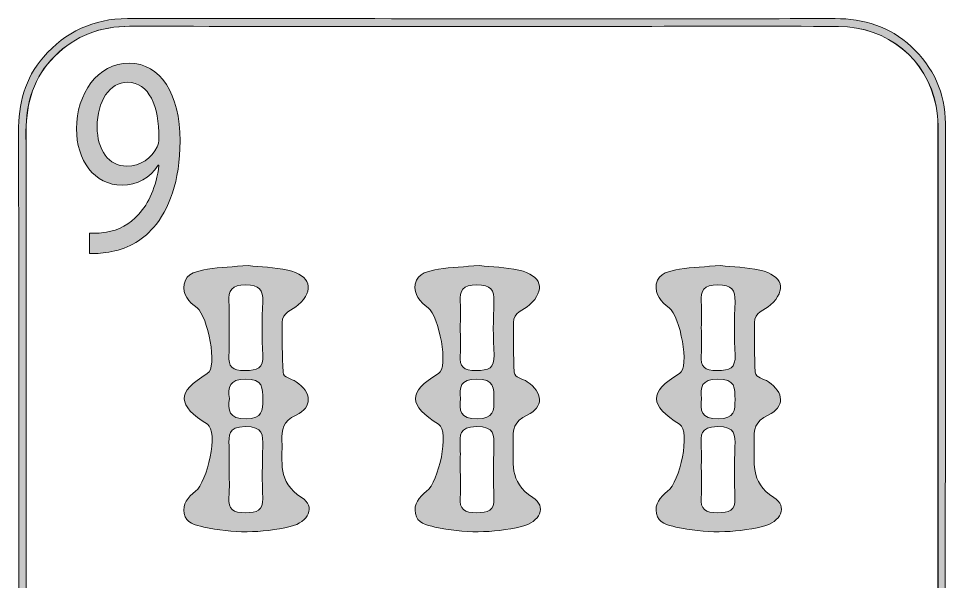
# Model space of a CAD drawing. Extents: x 614 to 925, y -1500 to -1065.
# Drawn here: x 613.9 to 924.7, y -1253.7 to -1064.9 of the extents above; entities that cross this region are included whole.
import ezdxf

# ---------------------------------------------------------------- set-up
doc = ezdxf.new("R2010")
doc.units = 0
doc.header["$MEASUREMENT"] = 0
doc.layers.add('Layer 1', color=7, linetype='Continuous', lineweight=0)

msp = doc.modelspace()

# ---------------------------------------------------------------- hatches: boundary and pattern name
at = {"layer": 'Layer 1', "true_color": 0x000000, "transparency": 33554687}
h = msp.add_hatch(color=18, dxfattribs=at)
h.dxf.hatch_style = 2
edge = h.paths.add_edge_path()
edge.add_spline(control_points=[(922.26, -1281.87), (922.26, -1281.87), (922.21, -1281.87), (922.21, -1281.87), (922.21, -1341.26), (922.21, -1400.66), (922.22, -1460.06), (922.22, -1465.08), (921.93, -1470.02), (920.16, -1474.79), (915.36, -1487.75), (902.93, -1496.19), (888.5, -1496.19), (811.23, -1496.19), (733.97, -1496.17), (656.71, -1496.16), (654.15, -1496.16), (651.6, -1496.22), (649.05, -1496.13), (630.87, -1495.48), (617.19, -1481.85), (616.46, -1463.69), (616.43, -1462.76), (616.44, -1461.84), (616.44, -1460.91), (616.44, -1341.53), (616.46, -1222.15), (616.41, -1102.77), (616.41, -1093.04), (619.02, -1084.5), (626.03, -1077.51), (632.99, -1070.58), (641.39, -1067.5), (651.17, -1067.51), (708.13, -1067.56), (765.09, -1067.53), (822.05, -1067.53), (844.33, -1067.53), (866.61, -1067.44), (888.88, -1067.57), (905.42, -1067.66), (918.52, -1078.48), (921.63, -1094.31), (922.46, -1098.55), (922.25, -1102.86), (922.26, -1107.15), (922.26, -1165.39), (922.26, -1223.63), (922.26, -1281.87)], knot_values=[0, 0, 0, 0, 1, 1, 1, 2, 2, 2, 3, 3, 3, 4, 4, 4, 5, 5, 5, 6, 6, 6, 7, 7, 7, 8, 8, 8, 9, 9, 9, 10, 10, 10, 11, 11, 11, 12, 12, 12, 13, 13, 13, 14, 14, 14, 15, 15, 15, 16, 16, 16, 16], degree=3, periodic=0)
edge = h.paths.add_edge_path()
edge.add_spline(control_points=[(924.69, -1333.71), (924.69, -1255.87), (924.71, -1178.02), (924.7, -1100.17), (924.7, -1089.86), (920.75, -1081.25), (913.21, -1074.25), (906.02, -1067.58), (897.38, -1064.91), (887.73, -1064.93), (867.66, -1064.97), (847.59, -1064.97), (827.52, -1064.97), (768.47, -1064.96), (709.41, -1064.95), (650.36, -1064.94), (639.02, -1064.94), (629.64, -1069.28), (622.21, -1077.83), (615.94, -1085.05), (613.86, -1093.56), (613.87, -1102.96), (613.96, -1162.48), (613.91, -1221.99), (613.91, -1281.51), (613.91, -1331.16), (613.9, -1380.82), (613.92, -1430.48), (613.92, -1442.19), (613.86, -1453.9), (614.1, -1465.61), (614.26, -1473.83), (617.62, -1480.86), (623.13, -1486.91), (631.21, -1495.77), (641.41, -1498.82), (653.15, -1498.8), (726.12, -1498.68), (799.1, -1498.77), (872.07, -1498.7), (880.06, -1498.69), (888.12, -1499.53), (896.05, -1498.07), (913.09, -1494.89), (924.69, -1480.44), (924.71, -1462.49), (924.74, -1419.57), (924.69, -1376.64), (924.69, -1333.71)], knot_values=[0, 0, 0, 0, 1, 1, 1, 2, 2, 2, 3, 3, 3, 4, 4, 4, 5, 5, 5, 6, 6, 6, 7, 7, 7, 8, 8, 8, 9, 9, 9, 10, 10, 10, 11, 11, 11, 12, 12, 12, 13, 13, 13, 14, 14, 14, 15, 15, 15, 16, 16, 16, 16], degree=3, periodic=0)
at = {"layer": 'Layer 1', "true_color": 0x831618, "transparency": 33554687}
h = msp.add_hatch(color=246, dxfattribs=at)
h.dxf.hatch_style = 2
edge = h.paths.add_edge_path()
edge.add_spline(control_points=[(660.33, -1107.97), (658.5, -1111.68), (654.84, -1114.44), (650.15, -1114.44), (644.11, -1114.44), (640.22, -1109.02), (640.22, -1101.31), (640.22, -1092.56), (644.43, -1086.28), (650.39, -1086.28), (657.7, -1086.28), (660.96, -1094.37), (660.96, -1104.93), (660.96, -1106.26), (660.72, -1107.21), (660.33, -1107.97)], knot_values=[0, 0, 0, 0, 1, 1, 1, 2, 2, 2, 3, 3, 3, 4, 4, 4, 5, 5, 5, 5], degree=3, periodic=0)
edge = h.paths.add_edge_path()
edge.add_spline(control_points=[(650.95, -1079.91), (640.38, -1079.91), (633.3, -1090.18), (633.3, -1101.88), (633.3, -1112.44), (639.26, -1120.81), (648.56, -1120.81), (653.73, -1120.81), (657.86, -1118.34), (660.72, -1114.15), (660.72, -1114.15), (660.96, -1114.15), (660.96, -1114.15), (660.01, -1121.48), (657.55, -1126.9), (654.13, -1130.61), (651.19, -1133.94), (647.37, -1135.94), (643.32, -1136.6), (640.93, -1136.89), (639.18, -1137.08), (637.67, -1136.89), (637.67, -1136.89), (637.67, -1143.74), (637.67, -1143.74), (639.34, -1143.83), (641.57, -1143.74), (644.11, -1143.26), (649.68, -1142.5), (655.16, -1139.65), (659.14, -1134.99), (664.22, -1129.09), (668.04, -1119.58), (668.04, -1105.97), (668.04, -1090.18), (661.52, -1079.91), (650.95, -1079.91)], knot_values=[0, 0, 0, 0, 1, 1, 1, 2, 2, 2, 3, 3, 3, 4, 4, 4, 5, 5, 5, 6, 6, 6, 7, 7, 7, 8, 8, 8, 9, 9, 9, 10, 10, 10, 11, 11, 11, 12, 12, 12, 12], degree=3, periodic=0)
at = {"layer": 'Layer 1', "true_color": 0x0f592d, "transparency": 33554687}
h = msp.add_hatch(color=118, dxfattribs=at)
h.dxf.hatch_style = 2
edge = h.paths.add_edge_path()
edge.add_spline(control_points=[(684.56, -1192.36), (684.05, -1196.24), (684.32, -1199.27), (690.24, -1199.21), (695.69, -1199.14), (695.81, -1196.4), (695.79, -1192.73), (695.76, -1188.92), (695.94, -1185.75), (689.95, -1185.85), (684.51, -1185.93), (684.07, -1188.61), (684.56, -1192.36)], knot_values=[0, 0, 0, 0, 1, 1, 1, 2, 2, 2, 3, 3, 3, 4, 4, 4, 4], degree=3, periodic=0)
edge = h.paths.add_edge_path()
edge.add_spline(control_points=[(684.49, -1215.6), (684.49, -1218.95), (684.69, -1222.31), (684.44, -1225.64), (684.14, -1229.45), (685.85, -1230.75), (689.96, -1230.7), (693.77, -1230.65), (695.96, -1229.96), (695.77, -1225.89), (695.51, -1220.1), (695.61, -1214.29), (695.75, -1208.49), (695.85, -1204.65), (696.01, -1201.75), (689.86, -1201.82), (683.97, -1201.88), (684.38, -1204.78), (684.47, -1208.24), (684.53, -1210.69), (684.48, -1213.15), (684.49, -1215.6)], knot_values=[0, 0, 0, 0, 1, 1, 1, 2, 2, 2, 3, 3, 3, 4, 4, 4, 5, 5, 5, 6, 6, 6, 7, 7, 7, 7], degree=3, periodic=0)
edge = h.paths.add_edge_path()
edge.add_spline(control_points=[(684.48, -1168.63), (684.48, -1171.74), (684.67, -1174.86), (684.44, -1177.95), (684.16, -1181.61), (685.53, -1183.04), (689.78, -1183.02), (694.03, -1183.01), (696.03, -1182.13), (695.79, -1177.85), (695.46, -1171.88), (695.52, -1165.87), (695.78, -1159.89), (695.96, -1155.97), (694.6, -1154.28), (690.05, -1154.28), (685.39, -1154.27), (684.13, -1156.17), (684.44, -1159.99), (684.67, -1162.85), (684.48, -1165.75), (684.48, -1168.63)], knot_values=[0, 0, 0, 0, 1, 1, 1, 2, 2, 2, 3, 3, 3, 4, 4, 4, 5, 5, 5, 6, 6, 6, 7, 7, 7, 7], degree=3, periodic=0)
edge = h.paths.add_edge_path()
edge.add_spline(control_points=[(690.93, -1147.77), (694.98, -1148.22), (699.68, -1148.34), (704.15, -1149.34), (711.88, -1151.08), (713.18, -1155.94), (707.68, -1160.99), (705.71, -1162.8), (702.25, -1163.49), (702.29, -1166.85), (702.36, -1172.42), (702.23, -1177.99), (702.58, -1183.55), (702.7, -1185.52), (705.44, -1185.7), (706.96, -1186.73), (712.22, -1190.31), (712.6, -1195.29), (706.94, -1197.93), (702.37, -1200.05), (702.09, -1202.87), (702.22, -1206.58), (702.46, -1213.45), (700.54, -1220.4), (708.79, -1225.57), (713.59, -1228.58), (711.28, -1233.82), (705, -1235.32), (695.39, -1237.61), (685.64, -1237.62), (675.97, -1235.49), (673.15, -1234.87), (670.02, -1234.23), (669.42, -1230.98), (668.82, -1227.78), (670.61, -1225.49), (673.19, -1223.49), (677.2, -1220.39), (681.03, -1203.41), (677.19, -1201), (667.18, -1194.74), (666.57, -1190.21), (677.17, -1184.04), (680.73, -1181.97), (677.34, -1164.72), (673.72, -1161.97), (670.96, -1159.87), (668.78, -1157.54), (669.4, -1154.02), (670.1, -1150.04), (674.03, -1149.63), (677.2, -1149.04), (681.48, -1148.25), (685.93, -1148.19), (690.93, -1147.77)], knot_values=[0, 0, 0, 0, 1, 1, 1, 2, 2, 2, 3, 3, 3, 4, 4, 4, 5, 5, 5, 6, 6, 6, 7, 7, 7, 8, 8, 8, 9, 9, 9, 10, 10, 10, 11, 11, 11, 12, 12, 12, 13, 13, 13, 14, 14, 14, 15, 15, 15, 16, 16, 16, 17, 17, 17, 18, 18, 18, 18], degree=3, periodic=0)
h = msp.add_hatch(color=118, dxfattribs=at)
h.dxf.hatch_style = 2
edge = h.paths.add_edge_path()
edge.add_spline(control_points=[(762.1, -1192.36), (761.59, -1196.24), (761.85, -1199.27), (767.77, -1199.21), (773.22, -1199.14), (773.34, -1196.4), (773.32, -1192.73), (773.3, -1188.92), (773.48, -1185.75), (767.49, -1185.85), (762.04, -1185.93), (761.61, -1188.61), (762.1, -1192.36)], knot_values=[0, 0, 0, 0, 1, 1, 1, 2, 2, 2, 3, 3, 3, 4, 4, 4, 4], degree=3, periodic=0)
edge = h.paths.add_edge_path()
edge.add_spline(control_points=[(762.02, -1215.6), (762.02, -1218.95), (762.22, -1222.31), (761.97, -1225.64), (761.68, -1229.45), (763.39, -1230.75), (767.49, -1230.7), (771.3, -1230.65), (773.49, -1229.96), (773.3, -1225.89), (773.04, -1220.1), (773.14, -1214.29), (773.28, -1208.49), (773.38, -1204.65), (773.55, -1201.75), (767.4, -1201.82), (761.5, -1201.88), (761.91, -1204.78), (762, -1208.24), (762.07, -1210.69), (762.01, -1213.15), (762.02, -1215.6)], knot_values=[0, 0, 0, 0, 1, 1, 1, 2, 2, 2, 3, 3, 3, 4, 4, 4, 5, 5, 5, 6, 6, 6, 7, 7, 7, 7], degree=3, periodic=0)
edge = h.paths.add_edge_path()
edge.add_spline(control_points=[(762.02, -1168.63), (762.02, -1171.74), (762.2, -1174.86), (761.97, -1177.95), (761.69, -1181.61), (763.06, -1183.04), (767.32, -1183.02), (771.56, -1183.01), (773.57, -1182.13), (773.33, -1177.85), (773, -1171.88), (773.05, -1165.87), (773.32, -1159.89), (773.49, -1155.97), (772.14, -1154.28), (767.58, -1154.28), (762.93, -1154.27), (761.66, -1156.17), (761.97, -1159.99), (762.2, -1162.85), (762.02, -1165.75), (762.02, -1168.63)], knot_values=[0, 0, 0, 0, 1, 1, 1, 2, 2, 2, 3, 3, 3, 4, 4, 4, 5, 5, 5, 6, 6, 6, 7, 7, 7, 7], degree=3, periodic=0)
edge = h.paths.add_edge_path()
edge.add_spline(control_points=[(768.46, -1147.77), (772.51, -1148.22), (777.22, -1148.34), (781.68, -1149.34), (789.42, -1151.08), (790.72, -1155.94), (785.22, -1160.99), (783.25, -1162.8), (779.78, -1163.49), (779.83, -1166.85), (779.89, -1172.42), (779.77, -1177.99), (780.11, -1183.55), (780.23, -1185.52), (782.98, -1185.7), (784.49, -1186.73), (789.76, -1190.31), (790.14, -1195.29), (784.47, -1197.93), (779.9, -1200.05), (779.62, -1202.87), (779.75, -1206.58), (779.99, -1213.45), (778.07, -1220.4), (786.33, -1225.57), (791.13, -1228.58), (788.81, -1233.82), (782.53, -1235.32), (772.92, -1237.61), (763.18, -1237.62), (753.5, -1235.49), (750.68, -1234.87), (747.55, -1234.23), (746.95, -1230.98), (746.36, -1227.78), (748.14, -1225.49), (750.72, -1223.49), (754.73, -1220.39), (758.57, -1203.41), (754.72, -1201), (744.72, -1194.74), (744.1, -1190.21), (754.71, -1184.04), (758.26, -1181.97), (754.87, -1164.72), (751.26, -1161.97), (748.5, -1159.87), (746.31, -1157.54), (746.93, -1154.02), (747.64, -1150.04), (751.56, -1149.63), (754.74, -1149.04), (759.02, -1148.25), (763.46, -1148.19), (768.46, -1147.77)], knot_values=[0, 0, 0, 0, 1, 1, 1, 2, 2, 2, 3, 3, 3, 4, 4, 4, 5, 5, 5, 6, 6, 6, 7, 7, 7, 8, 8, 8, 9, 9, 9, 10, 10, 10, 11, 11, 11, 12, 12, 12, 13, 13, 13, 14, 14, 14, 15, 15, 15, 16, 16, 16, 17, 17, 17, 18, 18, 18, 18], degree=3, periodic=0)
h = msp.add_hatch(color=118, dxfattribs=at)
h.dxf.hatch_style = 2
edge = h.paths.add_edge_path()
edge.add_spline(control_points=[(842.94, -1192.36), (842.43, -1196.24), (842.69, -1199.27), (848.61, -1199.21), (854.06, -1199.14), (854.18, -1196.4), (854.16, -1192.73), (854.14, -1188.92), (854.32, -1185.75), (848.33, -1185.85), (842.89, -1185.93), (842.45, -1188.61), (842.94, -1192.36)], knot_values=[0, 0, 0, 0, 1, 1, 1, 2, 2, 2, 3, 3, 3, 4, 4, 4, 4], degree=3, periodic=0)
edge = h.paths.add_edge_path()
edge.add_spline(control_points=[(842.86, -1215.6), (842.86, -1218.95), (843.06, -1222.31), (842.81, -1225.64), (842.52, -1229.45), (844.23, -1230.75), (848.34, -1230.7), (852.14, -1230.65), (854.33, -1229.96), (854.15, -1225.89), (853.88, -1220.1), (853.98, -1214.29), (854.13, -1208.49), (854.22, -1204.65), (854.39, -1201.75), (848.24, -1201.82), (842.34, -1201.88), (842.76, -1204.78), (842.84, -1208.24), (842.91, -1210.69), (842.86, -1213.15), (842.86, -1215.6)], knot_values=[0, 0, 0, 0, 1, 1, 1, 2, 2, 2, 3, 3, 3, 4, 4, 4, 5, 5, 5, 6, 6, 6, 7, 7, 7, 7], degree=3, periodic=0)
edge = h.paths.add_edge_path()
edge.add_spline(control_points=[(842.86, -1168.63), (842.86, -1171.74), (843.05, -1174.86), (842.81, -1177.95), (842.53, -1181.61), (843.9, -1183.04), (848.16, -1183.02), (852.4, -1183.01), (854.41, -1182.13), (854.17, -1177.85), (853.84, -1171.88), (853.9, -1165.87), (854.16, -1159.89), (854.33, -1155.97), (852.98, -1154.28), (848.42, -1154.28), (843.77, -1154.27), (842.5, -1156.17), (842.81, -1159.99), (843.05, -1162.85), (842.86, -1165.75), (842.86, -1168.63)], knot_values=[0, 0, 0, 0, 1, 1, 1, 2, 2, 2, 3, 3, 3, 4, 4, 4, 5, 5, 5, 6, 6, 6, 7, 7, 7, 7], degree=3, periodic=0)
edge = h.paths.add_edge_path()
edge.add_spline(control_points=[(849.3, -1147.77), (853.35, -1148.22), (858.06, -1148.34), (862.52, -1149.34), (870.26, -1151.08), (871.56, -1155.94), (866.06, -1160.99), (864.09, -1162.8), (860.63, -1163.49), (860.67, -1166.85), (860.74, -1172.42), (860.61, -1177.99), (860.95, -1183.55), (861.07, -1185.52), (863.82, -1185.7), (865.34, -1186.73), (870.6, -1190.31), (870.98, -1195.29), (865.31, -1197.93), (860.74, -1200.05), (860.46, -1202.87), (860.59, -1206.58), (860.83, -1213.45), (858.92, -1220.4), (867.17, -1225.57), (871.97, -1228.58), (869.65, -1233.82), (863.37, -1235.32), (853.76, -1237.61), (844.02, -1237.62), (834.34, -1235.49), (831.52, -1234.87), (828.4, -1234.23), (827.79, -1230.98), (827.2, -1227.78), (828.98, -1225.49), (831.57, -1223.49), (835.57, -1220.39), (839.41, -1203.41), (835.56, -1201), (825.56, -1194.74), (824.94, -1190.21), (835.55, -1184.04), (839.11, -1181.97), (835.71, -1164.72), (832.1, -1161.97), (829.34, -1159.87), (827.15, -1157.54), (827.77, -1154.02), (828.48, -1150.04), (832.41, -1149.63), (835.58, -1149.04), (839.86, -1148.25), (844.31, -1148.19), (849.3, -1147.77)], knot_values=[0, 0, 0, 0, 1, 1, 1, 2, 2, 2, 3, 3, 3, 4, 4, 4, 5, 5, 5, 6, 6, 6, 7, 7, 7, 8, 8, 8, 9, 9, 9, 10, 10, 10, 11, 11, 11, 12, 12, 12, 13, 13, 13, 14, 14, 14, 15, 15, 15, 16, 16, 16, 17, 17, 17, 18, 18, 18, 18], degree=3, periodic=0)

# ---------------------------------------------------------------- linework, layer by layer
at = {"layer": 'Layer 1'}
for points, knots in [([(924.69, -1333.71), (924.69, -1255.87), (924.71, -1178.02), (924.7, -1100.17), (924.7, -1089.86), (920.75, -1081.25), (913.21, -1074.25), (906.02, -1067.58), (897.38, -1064.91), (887.73, -1064.93), (867.66, -1064.97), (847.59, -1064.97), (827.52, -1064.97), (768.47, -1064.96), (709.41, -1064.95), (650.36, -1064.94), (639.02, -1064.94), (629.64, -1069.28), (622.21, -1077.83), (615.94, -1085.05), (613.86, -1093.56), (613.87, -1102.96), (613.96, -1162.48), (613.91, -1221.99), (613.91, -1281.51), (613.91, -1331.16), (613.9, -1380.82), (613.92, -1430.48), (613.92, -1442.19), (613.86, -1453.9), (614.1, -1465.61), (614.26, -1473.83), (617.62, -1480.86), (623.13, -1486.91), (631.21, -1495.77), (641.41, -1498.82), (653.15, -1498.8), (726.12, -1498.68), (799.1, -1498.77), (872.07, -1498.7), (880.06, -1498.69), (888.12, -1499.53), (896.05, -1498.07), (913.09, -1494.89), (924.69, -1480.44), (924.71, -1462.49), (924.74, -1419.57), (924.69, -1376.64), (924.69, -1333.71)], [0, 0, 0, 0, 1, 1, 1, 2, 2, 2, 3, 3, 3, 4, 4, 4, 5, 5, 5, 6, 6, 6, 7, 7, 7, 8, 8, 8, 9, 9, 9, 10, 10, 10, 11, 11, 11, 12, 12, 12, 13, 13, 13, 14, 14, 14, 15, 15, 15, 16, 16, 16, 16]), ([(922.22, -1281.87), (922.22, -1281.87), (922.17, -1281.87), (922.17, -1281.87), (922.17, -1341.26), (922.16, -1400.66), (922.18, -1460.06), (922.18, -1465.08), (921.88, -1470.02), (920.12, -1474.79), (915.31, -1487.75), (902.89, -1496.19), (888.45, -1496.19), (811.19, -1496.19), (733.92, -1496.17), (656.66, -1496.16), (654.11, -1496.16), (651.55, -1496.22), (649, -1496.13), (630.82, -1495.48), (617.14, -1481.85), (616.42, -1463.69), (616.38, -1462.76), (616.4, -1461.84), (616.4, -1460.91), (616.4, -1341.53), (616.42, -1222.15), (616.36, -1102.77), (616.36, -1093.04), (618.98, -1084.5), (625.98, -1077.51), (632.94, -1070.58), (641.35, -1067.5), (651.12, -1067.51), (708.08, -1067.56), (765.05, -1067.53), (822.01, -1067.53), (844.28, -1067.53), (866.56, -1067.44), (888.83, -1067.57), (905.38, -1067.66), (918.47, -1078.48), (921.58, -1094.31), (922.42, -1098.55), (922.2, -1102.86), (922.21, -1107.15), (922.22, -1165.39), (922.22, -1223.63), (922.22, -1281.87)], [0, 0, 0, 0, 1, 1, 1, 2, 2, 2, 3, 3, 3, 4, 4, 4, 5, 5, 5, 6, 6, 6, 7, 7, 7, 8, 8, 8, 9, 9, 9, 10, 10, 10, 11, 11, 11, 12, 12, 12, 13, 13, 13, 14, 14, 14, 15, 15, 15, 16, 16, 16, 16]), ([(922.26, -1281.87), (922.26, -1281.87), (922.21, -1281.87), (922.21, -1281.87), (922.21, -1341.26), (922.21, -1400.66), (922.22, -1460.06), (922.22, -1465.08), (921.93, -1470.02), (920.16, -1474.79), (915.36, -1487.75), (902.93, -1496.19), (888.5, -1496.19), (811.23, -1496.19), (733.97, -1496.17), (656.71, -1496.16), (654.15, -1496.16), (651.6, -1496.22), (649.05, -1496.13), (630.87, -1495.48), (617.19, -1481.85), (616.46, -1463.69), (616.43, -1462.76), (616.44, -1461.84), (616.44, -1460.91), (616.44, -1341.53), (616.46, -1222.15), (616.41, -1102.77), (616.41, -1093.04), (619.02, -1084.5), (626.03, -1077.51), (632.99, -1070.58), (641.39, -1067.5), (651.17, -1067.51), (708.13, -1067.56), (765.09, -1067.53), (822.05, -1067.53), (844.33, -1067.53), (866.61, -1067.44), (888.88, -1067.57), (905.42, -1067.66), (918.52, -1078.48), (921.63, -1094.31), (922.46, -1098.55), (922.25, -1102.86), (922.26, -1107.15), (922.26, -1165.39), (922.26, -1223.63), (922.26, -1281.87)], [0, 0, 0, 0, 1, 1, 1, 2, 2, 2, 3, 3, 3, 4, 4, 4, 5, 5, 5, 6, 6, 6, 7, 7, 7, 8, 8, 8, 9, 9, 9, 10, 10, 10, 11, 11, 11, 12, 12, 12, 13, 13, 13, 14, 14, 14, 15, 15, 15, 16, 16, 16, 16]), ([(650.95, -1079.91), (640.38, -1079.91), (633.3, -1090.18), (633.3, -1101.88), (633.3, -1112.44), (639.26, -1120.81), (648.56, -1120.81), (653.73, -1120.81), (657.86, -1118.34), (660.72, -1114.15), (660.72, -1114.15), (660.96, -1114.15), (660.96, -1114.15), (660.01, -1121.48), (657.55, -1126.9), (654.13, -1130.61), (651.19, -1133.94), (647.37, -1135.94), (643.32, -1136.6), (640.93, -1136.89), (639.18, -1137.08), (637.67, -1136.89), (637.67, -1136.89), (637.67, -1143.74), (637.67, -1143.74), (639.34, -1143.83), (641.57, -1143.74), (644.11, -1143.26), (649.68, -1142.5), (655.16, -1139.65), (659.14, -1134.99), (664.22, -1129.09), (668.04, -1119.58), (668.04, -1105.97), (668.04, -1090.18), (661.52, -1079.91), (650.95, -1079.91)], [0, 0, 0, 0, 1, 1, 1, 2, 2, 2, 3, 3, 3, 4, 4, 4, 5, 5, 5, 6, 6, 6, 7, 7, 7, 8, 8, 8, 9, 9, 9, 10, 10, 10, 11, 11, 11, 12, 12, 12, 12]), ([(660.33, -1107.97), (658.5, -1111.68), (654.84, -1114.44), (650.15, -1114.44), (644.11, -1114.44), (640.22, -1109.02), (640.22, -1101.31), (640.22, -1092.56), (644.43, -1086.28), (650.39, -1086.28), (657.7, -1086.28), (660.96, -1094.37), (660.96, -1104.93), (660.96, -1106.26), (660.72, -1107.21), (660.33, -1107.97)], [0, 0, 0, 0, 1, 1, 1, 2, 2, 2, 3, 3, 3, 4, 4, 4, 5, 5, 5, 5]), ([(690.93, -1147.77), (694.98, -1148.22), (699.68, -1148.34), (704.15, -1149.34), (711.88, -1151.08), (713.18, -1155.94), (707.68, -1160.99), (705.71, -1162.8), (702.25, -1163.49), (702.29, -1166.85), (702.36, -1172.42), (702.23, -1177.99), (702.58, -1183.55), (702.7, -1185.52), (705.44, -1185.7), (706.96, -1186.73), (712.22, -1190.31), (712.6, -1195.29), (706.94, -1197.93), (702.37, -1200.05), (702.09, -1202.87), (702.22, -1206.58), (702.46, -1213.45), (700.54, -1220.4), (708.79, -1225.57), (713.59, -1228.58), (711.28, -1233.82), (705, -1235.32), (695.39, -1237.61), (685.64, -1237.62), (675.97, -1235.49), (673.15, -1234.87), (670.02, -1234.23), (669.42, -1230.98), (668.82, -1227.78), (670.61, -1225.49), (673.19, -1223.49), (677.2, -1220.39), (681.03, -1203.41), (677.19, -1201), (667.18, -1194.74), (666.57, -1190.21), (677.17, -1184.04), (680.73, -1181.97), (677.34, -1164.72), (673.72, -1161.97), (670.96, -1159.87), (668.78, -1157.54), (669.4, -1154.02), (670.1, -1150.04), (674.03, -1149.63), (677.2, -1149.04), (681.48, -1148.25), (685.93, -1148.19), (690.93, -1147.77)], [0, 0, 0, 0, 1, 1, 1, 2, 2, 2, 3, 3, 3, 4, 4, 4, 5, 5, 5, 6, 6, 6, 7, 7, 7, 8, 8, 8, 9, 9, 9, 10, 10, 10, 11, 11, 11, 12, 12, 12, 13, 13, 13, 14, 14, 14, 15, 15, 15, 16, 16, 16, 17, 17, 17, 18, 18, 18, 18]), ([(768.46, -1147.77), (772.51, -1148.22), (777.22, -1148.34), (781.68, -1149.34), (789.42, -1151.08), (790.72, -1155.94), (785.22, -1160.99), (783.25, -1162.8), (779.78, -1163.49), (779.83, -1166.85), (779.89, -1172.42), (779.77, -1177.99), (780.11, -1183.55), (780.23, -1185.52), (782.98, -1185.7), (784.49, -1186.73), (789.76, -1190.31), (790.14, -1195.29), (784.47, -1197.93), (779.9, -1200.05), (779.62, -1202.87), (779.75, -1206.58), (779.99, -1213.45), (778.07, -1220.4), (786.33, -1225.57), (791.13, -1228.58), (788.81, -1233.82), (782.53, -1235.32), (772.92, -1237.61), (763.18, -1237.62), (753.5, -1235.49), (750.68, -1234.87), (747.55, -1234.23), (746.95, -1230.98), (746.36, -1227.78), (748.14, -1225.49), (750.72, -1223.49), (754.73, -1220.39), (758.57, -1203.41), (754.72, -1201), (744.72, -1194.74), (744.1, -1190.21), (754.71, -1184.04), (758.26, -1181.97), (754.87, -1164.72), (751.26, -1161.97), (748.5, -1159.87), (746.31, -1157.54), (746.93, -1154.02), (747.64, -1150.04), (751.56, -1149.63), (754.74, -1149.04), (759.02, -1148.25), (763.46, -1148.19), (768.46, -1147.77)], [0, 0, 0, 0, 1, 1, 1, 2, 2, 2, 3, 3, 3, 4, 4, 4, 5, 5, 5, 6, 6, 6, 7, 7, 7, 8, 8, 8, 9, 9, 9, 10, 10, 10, 11, 11, 11, 12, 12, 12, 13, 13, 13, 14, 14, 14, 15, 15, 15, 16, 16, 16, 17, 17, 17, 18, 18, 18, 18]), ([(849.3, -1147.77), (853.35, -1148.22), (858.06, -1148.34), (862.52, -1149.34), (870.26, -1151.08), (871.56, -1155.94), (866.06, -1160.99), (864.09, -1162.8), (860.63, -1163.49), (860.67, -1166.85), (860.74, -1172.42), (860.61, -1177.99), (860.95, -1183.55), (861.07, -1185.52), (863.82, -1185.7), (865.34, -1186.73), (870.6, -1190.31), (870.98, -1195.29), (865.31, -1197.93), (860.74, -1200.05), (860.46, -1202.87), (860.59, -1206.58), (860.83, -1213.45), (858.92, -1220.4), (867.17, -1225.57), (871.97, -1228.58), (869.65, -1233.82), (863.37, -1235.32), (853.76, -1237.61), (844.02, -1237.62), (834.34, -1235.49), (831.52, -1234.87), (828.4, -1234.23), (827.79, -1230.98), (827.2, -1227.78), (828.98, -1225.49), (831.57, -1223.49), (835.57, -1220.39), (839.41, -1203.41), (835.56, -1201), (825.56, -1194.74), (824.94, -1190.21), (835.55, -1184.04), (839.11, -1181.97), (835.71, -1164.72), (832.1, -1161.97), (829.34, -1159.87), (827.15, -1157.54), (827.77, -1154.02), (828.48, -1150.04), (832.41, -1149.63), (835.58, -1149.04), (839.86, -1148.25), (844.31, -1148.19), (849.3, -1147.77)], [0, 0, 0, 0, 1, 1, 1, 2, 2, 2, 3, 3, 3, 4, 4, 4, 5, 5, 5, 6, 6, 6, 7, 7, 7, 8, 8, 8, 9, 9, 9, 10, 10, 10, 11, 11, 11, 12, 12, 12, 13, 13, 13, 14, 14, 14, 15, 15, 15, 16, 16, 16, 17, 17, 17, 18, 18, 18, 18]), ([(684.48, -1168.63), (684.48, -1171.74), (684.67, -1174.86), (684.44, -1177.95), (684.16, -1181.61), (685.53, -1183.04), (689.78, -1183.02), (694.03, -1183.01), (696.03, -1182.13), (695.79, -1177.85), (695.46, -1171.88), (695.52, -1165.87), (695.78, -1159.89), (695.96, -1155.97), (694.6, -1154.28), (690.05, -1154.28), (685.39, -1154.27), (684.13, -1156.17), (684.44, -1159.99), (684.67, -1162.85), (684.48, -1165.75), (684.48, -1168.63)], [0, 0, 0, 0, 1, 1, 1, 2, 2, 2, 3, 3, 3, 4, 4, 4, 5, 5, 5, 6, 6, 6, 7, 7, 7, 7]), ([(762.02, -1168.63), (762.02, -1171.74), (762.2, -1174.86), (761.97, -1177.95), (761.69, -1181.61), (763.06, -1183.04), (767.32, -1183.02), (771.56, -1183.01), (773.57, -1182.13), (773.33, -1177.85), (773, -1171.88), (773.05, -1165.87), (773.32, -1159.89), (773.49, -1155.97), (772.14, -1154.28), (767.58, -1154.28), (762.93, -1154.27), (761.66, -1156.17), (761.97, -1159.99), (762.2, -1162.85), (762.02, -1165.75), (762.02, -1168.63)], [0, 0, 0, 0, 1, 1, 1, 2, 2, 2, 3, 3, 3, 4, 4, 4, 5, 5, 5, 6, 6, 6, 7, 7, 7, 7]), ([(842.86, -1168.63), (842.86, -1171.74), (843.05, -1174.86), (842.81, -1177.95), (842.53, -1181.61), (843.9, -1183.04), (848.16, -1183.02), (852.4, -1183.01), (854.41, -1182.13), (854.17, -1177.85), (853.84, -1171.88), (853.9, -1165.87), (854.16, -1159.89), (854.33, -1155.97), (852.98, -1154.28), (848.42, -1154.28), (843.77, -1154.27), (842.5, -1156.17), (842.81, -1159.99), (843.05, -1162.85), (842.86, -1165.75), (842.86, -1168.63)], [0, 0, 0, 0, 1, 1, 1, 2, 2, 2, 3, 3, 3, 4, 4, 4, 5, 5, 5, 6, 6, 6, 7, 7, 7, 7]), ([(684.56, -1192.36), (684.05, -1196.24), (684.32, -1199.27), (690.24, -1199.21), (695.69, -1199.14), (695.81, -1196.4), (695.79, -1192.73), (695.76, -1188.92), (695.94, -1185.75), (689.95, -1185.85), (684.51, -1185.93), (684.07, -1188.61), (684.56, -1192.36)], [0, 0, 0, 0, 1, 1, 1, 2, 2, 2, 3, 3, 3, 4, 4, 4, 4]), ([(762.1, -1192.36), (761.59, -1196.24), (761.85, -1199.27), (767.77, -1199.21), (773.22, -1199.14), (773.34, -1196.4), (773.32, -1192.73), (773.3, -1188.92), (773.48, -1185.75), (767.49, -1185.85), (762.04, -1185.93), (761.61, -1188.61), (762.1, -1192.36)], [0, 0, 0, 0, 1, 1, 1, 2, 2, 2, 3, 3, 3, 4, 4, 4, 4]), ([(842.94, -1192.36), (842.43, -1196.24), (842.69, -1199.27), (848.61, -1199.21), (854.06, -1199.14), (854.18, -1196.4), (854.16, -1192.73), (854.14, -1188.92), (854.32, -1185.75), (848.33, -1185.85), (842.89, -1185.93), (842.45, -1188.61), (842.94, -1192.36)], [0, 0, 0, 0, 1, 1, 1, 2, 2, 2, 3, 3, 3, 4, 4, 4, 4]), ([(684.49, -1215.6), (684.49, -1218.95), (684.69, -1222.31), (684.44, -1225.64), (684.14, -1229.45), (685.85, -1230.75), (689.96, -1230.7), (693.77, -1230.65), (695.96, -1229.96), (695.77, -1225.89), (695.51, -1220.1), (695.61, -1214.29), (695.75, -1208.49), (695.85, -1204.65), (696.01, -1201.75), (689.86, -1201.82), (683.97, -1201.88), (684.38, -1204.78), (684.47, -1208.24), (684.53, -1210.69), (684.48, -1213.15), (684.49, -1215.6)], [0, 0, 0, 0, 1, 1, 1, 2, 2, 2, 3, 3, 3, 4, 4, 4, 5, 5, 5, 6, 6, 6, 7, 7, 7, 7]), ([(762.02, -1215.6), (762.02, -1218.95), (762.22, -1222.31), (761.97, -1225.64), (761.68, -1229.45), (763.39, -1230.75), (767.49, -1230.7), (771.3, -1230.65), (773.49, -1229.96), (773.3, -1225.89), (773.04, -1220.1), (773.14, -1214.29), (773.28, -1208.49), (773.38, -1204.65), (773.55, -1201.75), (767.4, -1201.82), (761.5, -1201.88), (761.91, -1204.78), (762, -1208.24), (762.07, -1210.69), (762.01, -1213.15), (762.02, -1215.6)], [0, 0, 0, 0, 1, 1, 1, 2, 2, 2, 3, 3, 3, 4, 4, 4, 5, 5, 5, 6, 6, 6, 7, 7, 7, 7]), ([(842.86, -1215.6), (842.86, -1218.95), (843.06, -1222.31), (842.81, -1225.64), (842.52, -1229.45), (844.23, -1230.75), (848.34, -1230.7), (852.14, -1230.65), (854.33, -1229.96), (854.15, -1225.89), (853.88, -1220.1), (853.98, -1214.29), (854.13, -1208.49), (854.22, -1204.65), (854.39, -1201.75), (848.24, -1201.82), (842.34, -1201.88), (842.76, -1204.78), (842.84, -1208.24), (842.91, -1210.69), (842.86, -1213.15), (842.86, -1215.6)], [0, 0, 0, 0, 1, 1, 1, 2, 2, 2, 3, 3, 3, 4, 4, 4, 5, 5, 5, 6, 6, 6, 7, 7, 7, 7])]:
    msp.add_open_spline(points, degree=3, knots=knots, dxfattribs=at)

doc.saveas('drawing.dxf')
